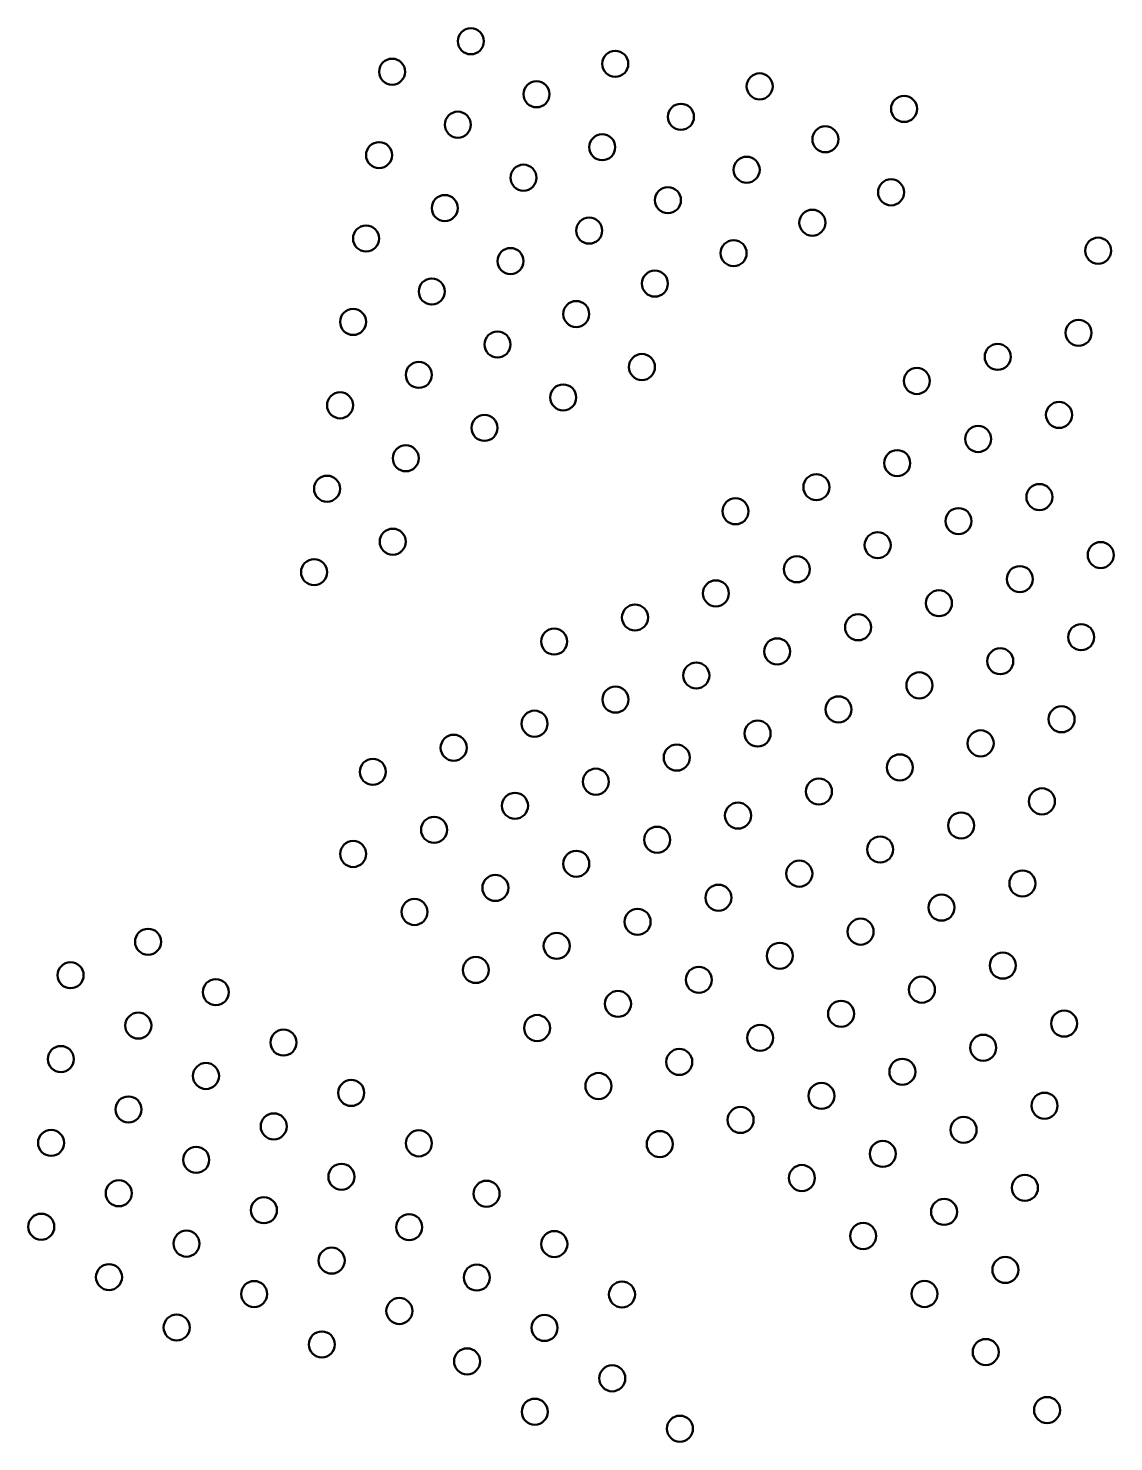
# Model space of a CAD drawing. Header units: inches. Extents: x 17.1 to 30.9, y 2 to 10.
# Drawn here: x 19.866 to 21.891, y 2.192 to 4.829 of the extents above; entities that cross this region are included whole.
import ezdxf

# ---------------------------------------------------------------- set-up
doc = ezdxf.new("R2010")
doc.units = ezdxf.units.IN
doc.header["$MEASUREMENT"] = 0
doc.layers.add('Visible', color=7, linetype='Continuous', lineweight=0)

# ---------------------------------------------------------------- blocks, each defined once
blk = doc.blocks.new('Block_1240')
at = {"layer": 'Visible', "color": 7, "lineweight": 50}
blk.add_circle((20.6914, 4.805), 0.0243, dxfattribs=at)
blk = doc.blocks.new('Block_1241')
at = {"layer": 'Visible', "color": 7, "lineweight": 50}
blk.add_circle((20.5445, 4.7482), 0.0243, dxfattribs=at)
blk = doc.blocks.new('Block_1242')
at = {"layer": 'Visible', "color": 7, "lineweight": 50}
blk.add_circle((20.9609, 4.7629), 0.0243, dxfattribs=at)
blk = doc.blocks.new('Block_1243')
at = {"layer": 'Visible', "color": 7, "lineweight": 50}
blk.add_circle((20.814, 4.7061), 0.0243, dxfattribs=at)
blk = doc.blocks.new('Block_1244')
at = {"layer": 'Visible', "color": 7, "lineweight": 50}
blk.add_circle((20.6671, 4.6494), 0.0243, dxfattribs=at)
blk = doc.blocks.new('Block_1245')
at = {"layer": 'Visible', "color": 7, "lineweight": 50}
blk.add_circle((20.5202, 4.5926), 0.0243, dxfattribs=at)
blk = doc.blocks.new('Block_1246')
at = {"layer": 'Visible', "color": 7, "lineweight": 50}
blk.add_circle((21.2304, 4.7209), 0.0243, dxfattribs=at)
blk = doc.blocks.new('Block_1247')
at = {"layer": 'Visible', "color": 7, "lineweight": 50}
blk.add_circle((21.0835, 4.6641), 0.0243, dxfattribs=at)
blk = doc.blocks.new('Block_1248')
at = {"layer": 'Visible', "color": 7, "lineweight": 50}
blk.add_circle((20.9366, 4.6073), 0.0243, dxfattribs=at)
blk = doc.blocks.new('Block_1249')
at = {"layer": 'Visible', "color": 7, "lineweight": 50}
blk.add_circle((20.7897, 4.5505), 0.0243, dxfattribs=at)
blk = doc.blocks.new('Block_1250')
at = {"layer": 'Visible', "color": 7, "lineweight": 50}
blk.add_circle((20.6428, 4.4938), 0.0243, dxfattribs=at)
blk = doc.blocks.new('Block_1251')
at = {"layer": 'Visible', "color": 7, "lineweight": 50}
blk.add_circle((20.4959, 4.437), 0.0243, dxfattribs=at)
blk = doc.blocks.new('Block_1252')
at = {"layer": 'Visible', "color": 7, "lineweight": 50}
blk.add_circle((21.4999, 4.6788), 0.0243, dxfattribs=at)
blk = doc.blocks.new('Block_1253')
at = {"layer": 'Visible', "color": 7, "lineweight": 50}
blk.add_circle((21.353, 4.6221), 0.0243, dxfattribs=at)
blk = doc.blocks.new('Block_1254')
at = {"layer": 'Visible', "color": 7, "lineweight": 50}
blk.add_circle((21.2061, 4.5653), 0.0243, dxfattribs=at)
blk = doc.blocks.new('Block_1255')
at = {"layer": 'Visible', "color": 7, "lineweight": 50}
blk.add_circle((21.0592, 4.5085), 0.0243, dxfattribs=at)
blk = doc.blocks.new('Block_1256')
at = {"layer": 'Visible', "color": 7, "lineweight": 50}
blk.add_circle((20.9123, 4.4517), 0.0243, dxfattribs=at)
blk = doc.blocks.new('Block_1257')
at = {"layer": 'Visible', "color": 7, "lineweight": 50}
blk.add_circle((20.7654, 4.3949), 0.0243, dxfattribs=at)
blk = doc.blocks.new('Block_1258')
at = {"layer": 'Visible', "color": 7, "lineweight": 50}
blk.add_circle((20.6185, 4.3382), 0.0243, dxfattribs=at)
blk = doc.blocks.new('Block_1259')
at = {"layer": 'Visible', "color": 7, "lineweight": 50}
blk.add_circle((20.4717, 4.2814), 0.0243, dxfattribs=at)
blk = doc.blocks.new('Block_1260')
at = {"layer": 'Visible', "color": 7, "lineweight": 50}
blk.add_circle((21.4756, 4.5232), 0.0243, dxfattribs=at)
blk = doc.blocks.new('Block_1261')
at = {"layer": 'Visible', "color": 7, "lineweight": 50}
blk.add_circle((21.3287, 4.4665), 0.0243, dxfattribs=at)
blk = doc.blocks.new('Block_1262')
at = {"layer": 'Visible', "color": 7, "lineweight": 50}
blk.add_circle((21.1818, 4.4097), 0.0243, dxfattribs=at)
blk = doc.blocks.new('Block_1263')
at = {"layer": 'Visible', "color": 7, "lineweight": 50}
blk.add_circle((21.0349, 4.3529), 0.0243, dxfattribs=at)
blk = doc.blocks.new('Block_1264')
at = {"layer": 'Visible', "color": 7, "lineweight": 50}
blk.add_circle((20.8881, 4.2961), 0.0243, dxfattribs=at)
blk = doc.blocks.new('Block_1265')
at = {"layer": 'Visible', "color": 7, "lineweight": 50}
blk.add_circle((20.7412, 4.2393), 0.0243, dxfattribs=at)
blk = doc.blocks.new('Block_1266')
at = {"layer": 'Visible', "color": 7, "lineweight": 50}
blk.add_circle((20.5943, 4.1826), 0.0243, dxfattribs=at)
blk = doc.blocks.new('Block_1267')
at = {"layer": 'Visible', "color": 7, "lineweight": 50}
blk.add_circle((20.4474, 4.1258), 0.0243, dxfattribs=at)
blk = doc.blocks.new('Block_1268')
at = {"layer": 'Visible', "color": 7, "lineweight": 50}
blk.add_circle((21.0107, 4.1973), 0.0243, dxfattribs=at)
blk = doc.blocks.new('Block_1269')
at = {"layer": 'Visible', "color": 7, "lineweight": 50}
blk.add_circle((20.8638, 4.1405), 0.0243, dxfattribs=at)
blk = doc.blocks.new('Block_1270')
at = {"layer": 'Visible', "color": 7, "lineweight": 50}
blk.add_circle((20.7169, 4.0837), 0.0243, dxfattribs=at)
blk = doc.blocks.new('Block_1271')
at = {"layer": 'Visible', "color": 7, "lineweight": 50}
blk.add_circle((20.57, 4.027), 0.0243, dxfattribs=at)
blk = doc.blocks.new('Block_1272')
at = {"layer": 'Visible', "color": 7, "lineweight": 50}
blk.add_circle((20.4231, 3.9702), 0.0243, dxfattribs=at)
blk = doc.blocks.new('Block_1273')
at = {"layer": 'Visible', "color": 7, "lineweight": 50}
blk.add_circle((20.5457, 3.8714), 0.0243, dxfattribs=at)
blk = doc.blocks.new('Block_1274')
at = {"layer": 'Visible', "color": 7, "lineweight": 50}
blk.add_circle((20.3989, 3.8146), 0.0243, dxfattribs=at)
blk = doc.blocks.new('Block_1429')
at = {"layer": 'Visible', "color": 7, "lineweight": 50}
blk.add_circle((21.8621, 4.4143), 0.0243, dxfattribs=at)
blk = doc.blocks.new('Block_1430')
at = {"layer": 'Visible', "color": 7, "lineweight": 50}
blk.add_circle((21.8255, 4.2611), 0.0243, dxfattribs=at)
blk = doc.blocks.new('Block_1431')
at = {"layer": 'Visible', "color": 7, "lineweight": 50}
blk.add_circle((21.6746, 4.2162), 0.0243, dxfattribs=at)
blk = doc.blocks.new('Block_1432')
at = {"layer": 'Visible', "color": 7, "lineweight": 50}
blk.add_circle((21.5237, 4.1712), 0.0243, dxfattribs=at)
blk = doc.blocks.new('Block_1433')
at = {"layer": 'Visible', "color": 7, "lineweight": 50}
blk.add_circle((21.789, 4.1079), 0.0243, dxfattribs=at)
blk = doc.blocks.new('Block_1434')
at = {"layer": 'Visible', "color": 7, "lineweight": 50}
blk.add_circle((21.6381, 4.063), 0.0243, dxfattribs=at)
blk = doc.blocks.new('Block_1435')
at = {"layer": 'Visible', "color": 7, "lineweight": 50}
blk.add_circle((21.4871, 4.018), 0.0243, dxfattribs=at)
blk = doc.blocks.new('Block_1436')
at = {"layer": 'Visible', "color": 7, "lineweight": 50}
blk.add_circle((21.3362, 3.9731), 0.0243, dxfattribs=at)
blk = doc.blocks.new('Block_1437')
at = {"layer": 'Visible', "color": 7, "lineweight": 50}
blk.add_circle((21.1853, 3.9281), 0.0243, dxfattribs=at)
blk = doc.blocks.new('Block_1438')
at = {"layer": 'Visible', "color": 7, "lineweight": 50}
blk.add_circle((21.7524, 3.9547), 0.0243, dxfattribs=at)
blk = doc.blocks.new('Block_1439')
at = {"layer": 'Visible', "color": 7, "lineweight": 50}
blk.add_circle((21.6015, 3.9098), 0.0243, dxfattribs=at)
blk = doc.blocks.new('Block_1440')
at = {"layer": 'Visible', "color": 7, "lineweight": 50}
blk.add_circle((21.4506, 3.8649), 0.0243, dxfattribs=at)
blk = doc.blocks.new('Block_1441')
at = {"layer": 'Visible', "color": 7, "lineweight": 50}
blk.add_circle((21.2997, 3.8199), 0.0243, dxfattribs=at)
blk = doc.blocks.new('Block_1442')
at = {"layer": 'Visible', "color": 7, "lineweight": 50}
blk.add_circle((21.1487, 3.775), 0.0243, dxfattribs=at)
blk = doc.blocks.new('Block_1443')
at = {"layer": 'Visible', "color": 7, "lineweight": 50}
blk.add_circle((20.9978, 3.73), 0.0243, dxfattribs=at)
blk = doc.blocks.new('Block_1444')
at = {"layer": 'Visible', "color": 7, "lineweight": 50}
blk.add_circle((20.8469, 3.6851), 0.0243, dxfattribs=at)
blk = doc.blocks.new('Block_1445')
at = {"layer": 'Visible', "color": 7, "lineweight": 50}
blk.add_circle((21.8668, 3.8465), 0.0243, dxfattribs=at)
blk = doc.blocks.new('Block_1446')
at = {"layer": 'Visible', "color": 7, "lineweight": 50}
blk.add_circle((21.7159, 3.8016), 0.0243, dxfattribs=at)
blk = doc.blocks.new('Block_1447')
at = {"layer": 'Visible', "color": 7, "lineweight": 50}
blk.add_circle((21.565, 3.7566), 0.0243, dxfattribs=at)
blk = doc.blocks.new('Block_1448')
at = {"layer": 'Visible', "color": 7, "lineweight": 50}
blk.add_circle((21.414, 3.7117), 0.0243, dxfattribs=at)
blk = doc.blocks.new('Block_1449')
at = {"layer": 'Visible', "color": 7, "lineweight": 50}
blk.add_circle((21.2631, 3.6667), 0.0243, dxfattribs=at)
blk = doc.blocks.new('Block_1450')
at = {"layer": 'Visible', "color": 7, "lineweight": 50}
blk.add_circle((21.1122, 3.6218), 0.0243, dxfattribs=at)
blk = doc.blocks.new('Block_1451')
at = {"layer": 'Visible', "color": 7, "lineweight": 50}
blk.add_circle((20.9613, 3.5768), 0.0243, dxfattribs=at)
blk = doc.blocks.new('Block_1452')
at = {"layer": 'Visible', "color": 7, "lineweight": 50}
blk.add_circle((20.8103, 3.5319), 0.0243, dxfattribs=at)
blk = doc.blocks.new('Block_1453')
at = {"layer": 'Visible', "color": 7, "lineweight": 50}
blk.add_circle((20.6594, 3.487), 0.0243, dxfattribs=at)
blk = doc.blocks.new('Block_1454')
at = {"layer": 'Visible', "color": 7, "lineweight": 50}
blk.add_circle((20.5085, 3.442), 0.0243, dxfattribs=at)
blk = doc.blocks.new('Block_1455')
at = {"layer": 'Visible', "color": 7, "lineweight": 50}
blk.add_circle((21.8303, 3.6933), 0.0243, dxfattribs=at)
blk = doc.blocks.new('Block_1456')
at = {"layer": 'Visible', "color": 7, "lineweight": 50}
blk.add_circle((21.6794, 3.6484), 0.0243, dxfattribs=at)
blk = doc.blocks.new('Block_1457')
at = {"layer": 'Visible', "color": 7, "lineweight": 50}
blk.add_circle((21.5284, 3.6034), 0.0243, dxfattribs=at)
blk = doc.blocks.new('Block_1458')
at = {"layer": 'Visible', "color": 7, "lineweight": 50}
blk.add_circle((21.3775, 3.5585), 0.0243, dxfattribs=at)
blk = doc.blocks.new('Block_1459')
at = {"layer": 'Visible', "color": 7, "lineweight": 50}
blk.add_circle((21.2266, 3.5135), 0.0243, dxfattribs=at)
blk = doc.blocks.new('Block_1460')
at = {"layer": 'Visible', "color": 7, "lineweight": 50}
blk.add_circle((21.0756, 3.4686), 0.0243, dxfattribs=at)
blk = doc.blocks.new('Block_1461')
at = {"layer": 'Visible', "color": 7, "lineweight": 50}
blk.add_circle((20.9247, 3.4237), 0.0243, dxfattribs=at)
blk = doc.blocks.new('Block_1462')
at = {"layer": 'Visible', "color": 7, "lineweight": 50}
blk.add_circle((20.7738, 3.3787), 0.0243, dxfattribs=at)
blk = doc.blocks.new('Block_1463')
at = {"layer": 'Visible', "color": 7, "lineweight": 50}
blk.add_circle((20.6228, 3.3338), 0.0243, dxfattribs=at)
blk = doc.blocks.new('Block_1464')
at = {"layer": 'Visible', "color": 7, "lineweight": 50}
blk.add_circle((20.4719, 3.2888), 0.0243, dxfattribs=at)
blk = doc.blocks.new('Block_1465')
at = {"layer": 'Visible', "color": 7, "lineweight": 50}
blk.add_circle((21.7938, 3.5401), 0.0243, dxfattribs=at)
blk = doc.blocks.new('Block_1466')
at = {"layer": 'Visible', "color": 7, "lineweight": 50}
blk.add_circle((21.6428, 3.4952), 0.0243, dxfattribs=at)
blk = doc.blocks.new('Block_1467')
at = {"layer": 'Visible', "color": 7, "lineweight": 50}
blk.add_circle((21.4919, 3.4503), 0.0243, dxfattribs=at)
blk = doc.blocks.new('Block_1468')
at = {"layer": 'Visible', "color": 7, "lineweight": 50}
blk.add_circle((21.341, 3.4053), 0.0243, dxfattribs=at)
blk = doc.blocks.new('Block_1469')
at = {"layer": 'Visible', "color": 7, "lineweight": 50}
blk.add_circle((21.19, 3.3604), 0.0243, dxfattribs=at)
blk = doc.blocks.new('Block_1470')
at = {"layer": 'Visible', "color": 7, "lineweight": 50}
blk.add_circle((21.0391, 3.3154), 0.0243, dxfattribs=at)
blk = doc.blocks.new('Block_1471')
at = {"layer": 'Visible', "color": 7, "lineweight": 50}
blk.add_circle((20.8882, 3.2705), 0.0243, dxfattribs=at)
blk = doc.blocks.new('Block_1472')
at = {"layer": 'Visible', "color": 7, "lineweight": 50}
blk.add_circle((20.7372, 3.2255), 0.0243, dxfattribs=at)
blk = doc.blocks.new('Block_1473')
at = {"layer": 'Visible', "color": 7, "lineweight": 50}
blk.add_circle((20.5863, 3.1806), 0.0243, dxfattribs=at)
blk = doc.blocks.new('Block_1474')
at = {"layer": 'Visible', "color": 7, "lineweight": 50}
blk.add_circle((21.7572, 3.387), 0.0243, dxfattribs=at)
blk = doc.blocks.new('Block_1475')
at = {"layer": 'Visible', "color": 7, "lineweight": 50}
blk.add_circle((21.6063, 3.342), 0.0243, dxfattribs=at)
blk = doc.blocks.new('Block_1476')
at = {"layer": 'Visible', "color": 7, "lineweight": 50}
blk.add_circle((21.4553, 3.2971), 0.0243, dxfattribs=at)
blk = doc.blocks.new('Block_1477')
at = {"layer": 'Visible', "color": 7, "lineweight": 50}
blk.add_circle((21.3044, 3.2521), 0.0243, dxfattribs=at)
blk = doc.blocks.new('Block_1478')
at = {"layer": 'Visible', "color": 7, "lineweight": 50}
blk.add_circle((21.1535, 3.2072), 0.0243, dxfattribs=at)
blk = doc.blocks.new('Block_1479')
at = {"layer": 'Visible', "color": 7, "lineweight": 50}
blk.add_circle((21.0026, 3.1622), 0.0243, dxfattribs=at)
blk = doc.blocks.new('Block_1480')
at = {"layer": 'Visible', "color": 7, "lineweight": 50}
blk.add_circle((20.8516, 3.1173), 0.0243, dxfattribs=at)
blk = doc.blocks.new('Block_1481')
at = {"layer": 'Visible', "color": 7, "lineweight": 50}
blk.add_circle((20.7007, 3.0724), 0.0243, dxfattribs=at)
blk = doc.blocks.new('Block_1482')
at = {"layer": 'Visible', "color": 7, "lineweight": 50}
blk.add_circle((21.7207, 3.2338), 0.0243, dxfattribs=at)
blk = doc.blocks.new('Block_1483')
at = {"layer": 'Visible', "color": 7, "lineweight": 50}
blk.add_circle((21.5697, 3.1888), 0.0243, dxfattribs=at)
blk = doc.blocks.new('Block_1484')
at = {"layer": 'Visible', "color": 7, "lineweight": 50}
blk.add_circle((21.4188, 3.1439), 0.0243, dxfattribs=at)
blk = doc.blocks.new('Block_1485')
at = {"layer": 'Visible', "color": 7, "lineweight": 50}
blk.add_circle((21.2679, 3.0989), 0.0243, dxfattribs=at)
blk = doc.blocks.new('Block_1486')
at = {"layer": 'Visible', "color": 7, "lineweight": 50}
blk.add_circle((21.1169, 3.054), 0.0243, dxfattribs=at)
blk = doc.blocks.new('Block_1487')
at = {"layer": 'Visible', "color": 7, "lineweight": 50}
blk.add_circle((20.966, 3.0091), 0.0243, dxfattribs=at)
blk = doc.blocks.new('Block_1488')
at = {"layer": 'Visible', "color": 7, "lineweight": 50}
blk.add_circle((20.8151, 2.9641), 0.0243, dxfattribs=at)
blk = doc.blocks.new('Block_1489')
at = {"layer": 'Visible', "color": 7, "lineweight": 50}
blk.add_circle((21.6841, 3.0806), 0.0243, dxfattribs=at)
blk = doc.blocks.new('Block_1490')
at = {"layer": 'Visible', "color": 7, "lineweight": 50}
blk.add_circle((21.5332, 3.0357), 0.0243, dxfattribs=at)
blk = doc.blocks.new('Block_1491')
at = {"layer": 'Visible', "color": 7, "lineweight": 50}
blk.add_circle((21.3823, 2.9907), 0.0243, dxfattribs=at)
blk = doc.blocks.new('Block_1492')
at = {"layer": 'Visible', "color": 7, "lineweight": 50}
blk.add_circle((21.2313, 2.9458), 0.0243, dxfattribs=at)
blk = doc.blocks.new('Block_1493')
at = {"layer": 'Visible', "color": 7, "lineweight": 50}
blk.add_circle((21.0804, 2.9008), 0.0243, dxfattribs=at)
blk = doc.blocks.new('Block_1494')
at = {"layer": 'Visible', "color": 7, "lineweight": 50}
blk.add_circle((20.9295, 2.8559), 0.0243, dxfattribs=at)
blk = doc.blocks.new('Block_1495')
at = {"layer": 'Visible', "color": 7, "lineweight": 50}
blk.add_circle((21.7985, 2.9724), 0.0243, dxfattribs=at)
blk = doc.blocks.new('Block_1496')
at = {"layer": 'Visible', "color": 7, "lineweight": 50}
blk.add_circle((21.6476, 2.9274), 0.0243, dxfattribs=at)
blk = doc.blocks.new('Block_1497')
at = {"layer": 'Visible', "color": 7, "lineweight": 50}
blk.add_circle((21.4967, 2.8825), 0.0243, dxfattribs=at)
blk = doc.blocks.new('Block_1498')
at = {"layer": 'Visible', "color": 7, "lineweight": 50}
blk.add_circle((21.3457, 2.8375), 0.0243, dxfattribs=at)
blk = doc.blocks.new('Block_1499')
at = {"layer": 'Visible', "color": 7, "lineweight": 50}
blk.add_circle((21.1948, 2.7926), 0.0243, dxfattribs=at)
blk = doc.blocks.new('Block_1500')
at = {"layer": 'Visible', "color": 7, "lineweight": 50}
blk.add_circle((21.0439, 2.7476), 0.0243, dxfattribs=at)
blk = doc.blocks.new('Block_1501')
at = {"layer": 'Visible', "color": 7, "lineweight": 50}
blk.add_circle((21.762, 2.8192), 0.0243, dxfattribs=at)
blk = doc.blocks.new('Block_1502')
at = {"layer": 'Visible', "color": 7, "lineweight": 50}
blk.add_circle((21.611, 2.7742), 0.0243, dxfattribs=at)
blk = doc.blocks.new('Block_1503')
at = {"layer": 'Visible', "color": 7, "lineweight": 50}
blk.add_circle((21.4601, 2.7293), 0.0243, dxfattribs=at)
blk = doc.blocks.new('Block_1504')
at = {"layer": 'Visible', "color": 7, "lineweight": 50}
blk.add_circle((21.3092, 2.6843), 0.0243, dxfattribs=at)
blk = doc.blocks.new('Block_1505')
at = {"layer": 'Visible', "color": 7, "lineweight": 50}
blk.add_circle((21.7254, 2.666), 0.0243, dxfattribs=at)
blk = doc.blocks.new('Block_1506')
at = {"layer": 'Visible', "color": 7, "lineweight": 50}
blk.add_circle((21.5745, 2.6211), 0.0243, dxfattribs=at)
blk = doc.blocks.new('Block_1507')
at = {"layer": 'Visible', "color": 7, "lineweight": 50}
blk.add_circle((21.4236, 2.5761), 0.0243, dxfattribs=at)
blk = doc.blocks.new('Block_1508')
at = {"layer": 'Visible', "color": 7, "lineweight": 50}
blk.add_circle((21.6889, 2.5128), 0.0243, dxfattribs=at)
blk = doc.blocks.new('Block_1509')
at = {"layer": 'Visible', "color": 7, "lineweight": 50}
blk.add_circle((21.538, 2.4679), 0.0243, dxfattribs=at)
blk = doc.blocks.new('Block_1510')
at = {"layer": 'Visible', "color": 7, "lineweight": 50}
blk.add_circle((21.6523, 2.3596), 0.0243, dxfattribs=at)
blk = doc.blocks.new('Block_1511')
at = {"layer": 'Visible', "color": 7, "lineweight": 50}
blk.add_circle((21.7667, 2.2514), 0.0243, dxfattribs=at)
blk = doc.blocks.new('Block_1526')
at = {"layer": 'Visible', "color": 7, "lineweight": 50}
blk.add_circle((20.0891, 3.125), 0.0243, dxfattribs=at)
blk = doc.blocks.new('Block_1527')
at = {"layer": 'Visible', "color": 7, "lineweight": 50}
blk.add_circle((19.9445, 3.0626), 0.0243, dxfattribs=at)
blk = doc.blocks.new('Block_1534')
at = {"layer": 'Visible', "color": 7, "lineweight": 50}
blk.add_circle((20.2155, 3.031), 0.0243, dxfattribs=at)
blk = doc.blocks.new('Block_1535')
at = {"layer": 'Visible', "color": 7, "lineweight": 50}
blk.add_circle((20.0709, 2.9686), 0.0243, dxfattribs=at)
blk = doc.blocks.new('Block_1536')
at = {"layer": 'Visible', "color": 7, "lineweight": 50}
blk.add_circle((19.9263, 2.9062), 0.0243, dxfattribs=at)
blk = doc.blocks.new('Block_1541')
at = {"layer": 'Visible', "color": 7, "lineweight": 50}
blk.add_circle((20.3418, 2.937), 0.0243, dxfattribs=at)
blk = doc.blocks.new('Block_1542')
at = {"layer": 'Visible', "color": 7, "lineweight": 50}
blk.add_circle((20.1972, 2.8746), 0.0243, dxfattribs=at)
blk = doc.blocks.new('Block_1543')
at = {"layer": 'Visible', "color": 7, "lineweight": 50}
blk.add_circle((20.0526, 2.8122), 0.0243, dxfattribs=at)
blk = doc.blocks.new('Block_1544')
at = {"layer": 'Visible', "color": 7, "lineweight": 50}
blk.add_circle((19.9081, 2.7498), 0.0243, dxfattribs=at)
blk = doc.blocks.new('Block_1547')
at = {"layer": 'Visible', "color": 7, "lineweight": 50}
blk.add_circle((20.4682, 2.843), 0.0243, dxfattribs=at)
blk = doc.blocks.new('Block_1548')
at = {"layer": 'Visible', "color": 7, "lineweight": 50}
blk.add_circle((20.3236, 2.7806), 0.0243, dxfattribs=at)
blk = doc.blocks.new('Block_1549')
at = {"layer": 'Visible', "color": 7, "lineweight": 50}
blk.add_circle((20.179, 2.7182), 0.0243, dxfattribs=at)
blk = doc.blocks.new('Block_1550')
at = {"layer": 'Visible', "color": 7, "lineweight": 50}
blk.add_circle((20.0344, 2.6558), 0.0243, dxfattribs=at)
blk = doc.blocks.new('Block_1551')
at = {"layer": 'Visible', "color": 7, "lineweight": 50}
blk.add_circle((19.8898, 2.5934), 0.0243, dxfattribs=at)
blk = doc.blocks.new('Block_1553')
at = {"layer": 'Visible', "color": 7, "lineweight": 50}
blk.add_circle((20.5945, 2.749), 0.0243, dxfattribs=at)
blk = doc.blocks.new('Block_1554')
at = {"layer": 'Visible', "color": 7, "lineweight": 50}
blk.add_circle((20.4499, 2.6866), 0.0243, dxfattribs=at)
blk = doc.blocks.new('Block_1555')
at = {"layer": 'Visible', "color": 7, "lineweight": 50}
blk.add_circle((20.3053, 2.6242), 0.0243, dxfattribs=at)
blk = doc.blocks.new('Block_1556')
at = {"layer": 'Visible', "color": 7, "lineweight": 50}
blk.add_circle((20.1608, 2.5618), 0.0243, dxfattribs=at)
blk = doc.blocks.new('Block_1557')
at = {"layer": 'Visible', "color": 7, "lineweight": 50}
blk.add_circle((20.0162, 2.4994), 0.0243, dxfattribs=at)
blk = doc.blocks.new('Block_1558')
at = {"layer": 'Visible', "color": 7, "lineweight": 50}
blk.add_circle((20.7208, 2.655), 0.0243, dxfattribs=at)
blk = doc.blocks.new('Block_1559')
at = {"layer": 'Visible', "color": 7, "lineweight": 50}
blk.add_circle((20.5763, 2.5926), 0.0243, dxfattribs=at)
blk = doc.blocks.new('Block_1560')
at = {"layer": 'Visible', "color": 7, "lineweight": 50}
blk.add_circle((20.4317, 2.5302), 0.0243, dxfattribs=at)
blk = doc.blocks.new('Block_1561')
at = {"layer": 'Visible', "color": 7, "lineweight": 50}
blk.add_circle((20.2871, 2.4678), 0.0243, dxfattribs=at)
blk = doc.blocks.new('Block_1562')
at = {"layer": 'Visible', "color": 7, "lineweight": 50}
blk.add_circle((20.1425, 2.4054), 0.0243, dxfattribs=at)
blk = doc.blocks.new('Block_1563')
at = {"layer": 'Visible', "color": 7, "lineweight": 50}
blk.add_circle((20.8472, 2.561), 0.0243, dxfattribs=at)
blk = doc.blocks.new('Block_1564')
at = {"layer": 'Visible', "color": 7, "lineweight": 50}
blk.add_circle((20.7026, 2.4986), 0.0243, dxfattribs=at)
blk = doc.blocks.new('Block_1565')
at = {"layer": 'Visible', "color": 7, "lineweight": 50}
blk.add_circle((20.558, 2.4362), 0.0243, dxfattribs=at)
blk = doc.blocks.new('Block_1566')
at = {"layer": 'Visible', "color": 7, "lineweight": 50}
blk.add_circle((20.4134, 2.3738), 0.0243, dxfattribs=at)
blk = doc.blocks.new('Block_1567')
at = {"layer": 'Visible', "color": 7, "lineweight": 50}
blk.add_circle((20.9735, 2.467), 0.0243, dxfattribs=at)
blk = doc.blocks.new('Block_1568')
at = {"layer": 'Visible', "color": 7, "lineweight": 50}
blk.add_circle((20.829, 2.4046), 0.0243, dxfattribs=at)
blk = doc.blocks.new('Block_1569')
at = {"layer": 'Visible', "color": 7, "lineweight": 50}
blk.add_circle((20.6844, 2.3422), 0.0243, dxfattribs=at)
blk = doc.blocks.new('Block_1570')
at = {"layer": 'Visible', "color": 7, "lineweight": 50}
blk.add_circle((20.9553, 2.3106), 0.0243, dxfattribs=at)
blk = doc.blocks.new('Block_1571')
at = {"layer": 'Visible', "color": 7, "lineweight": 50}
blk.add_circle((20.8107, 2.2482), 0.0243, dxfattribs=at)
blk = doc.blocks.new('Block_1572')
at = {"layer": 'Visible', "color": 7, "lineweight": 50}
blk.add_circle((21.0816, 2.2166), 0.0243, dxfattribs=at)

msp = doc.modelspace()

# ---------------------------------------------------------------- block references
at = {"layer": 'Visible'}
for name in ['Block_1240', 'Block_1242', 'Block_1241', 'Block_1243', 'Block_1246', 'Block_1252', 'Block_1244', 'Block_1247', 'Block_1253', 'Block_1245', 'Block_1248', 'Block_1254', 'Block_1249', 'Block_1260', 'Block_1250', 'Block_1255', 'Block_1261', 'Block_1251', 'Block_1256', 'Block_1262', 'Block_1429', 'Block_1257', 'Block_1258', 'Block_1263', 'Block_1259', 'Block_1264', 'Block_1430', 'Block_1265', 'Block_1268', 'Block_1431', 'Block_1266', 'Block_1432', 'Block_1267', 'Block_1269', 'Block_1433', 'Block_1270', 'Block_1434', 'Block_1271', 'Block_1435', 'Block_1272', 'Block_1436', 'Block_1438', 'Block_1437', 'Block_1439', 'Block_1273', 'Block_1440', 'Block_1445', 'Block_1274', 'Block_1441', 'Block_1446', 'Block_1442', 'Block_1447', 'Block_1443', 'Block_1448', 'Block_1444', 'Block_1455', 'Block_1449', 'Block_1456', 'Block_1450', 'Block_1457', 'Block_1451', 'Block_1458', 'Block_1465', 'Block_1452', 'Block_1459', 'Block_1453', 'Block_1466', 'Block_1460', 'Block_1454', 'Block_1467', 'Block_1461', 'Block_1468', 'Block_1462', 'Block_1474', 'Block_1469', 'Block_1463', 'Block_1475', 'Block_1470', 'Block_1464', 'Block_1476', 'Block_1471', 'Block_1477', 'Block_1472', 'Block_1482', 'Block_1478', 'Block_1473', 'Block_1483', 'Block_1479', 'Block_1484', 'Block_1526', 'Block_1480', 'Block_1485', 'Block_1527', 'Block_1481', 'Block_1489', 'Block_1486', 'Block_1490', 'Block_1534', 'Block_1487', 'Block_1491', 'Block_1535', 'Block_1488', 'Block_1495', 'Block_1541', 'Block_1492', 'Block_1536', 'Block_1496', 'Block_1493', 'Block_1497', 'Block_1542', 'Block_1494', 'Block_1547', 'Block_1498', 'Block_1543', 'Block_1501', 'Block_1548', 'Block_1499', 'Block_1502', 'Block_1544', 'Block_1553', 'Block_1500', 'Block_1549', 'Block_1503', 'Block_1554', 'Block_1504', 'Block_1505', 'Block_1550', 'Block_1558', 'Block_1555', 'Block_1506', 'Block_1551', 'Block_1559', 'Block_1556', 'Block_1563', 'Block_1507', 'Block_1560', 'Block_1508', 'Block_1557', 'Block_1564', 'Block_1561', 'Block_1567', 'Block_1509', 'Block_1565', 'Block_1562', 'Block_1568', 'Block_1566', 'Block_1510', 'Block_1569', 'Block_1570', 'Block_1571', 'Block_1511', 'Block_1572']:
    msp.add_blockref(name, (0, 0), dxfattribs=at)

doc.saveas('drawing.dxf')
